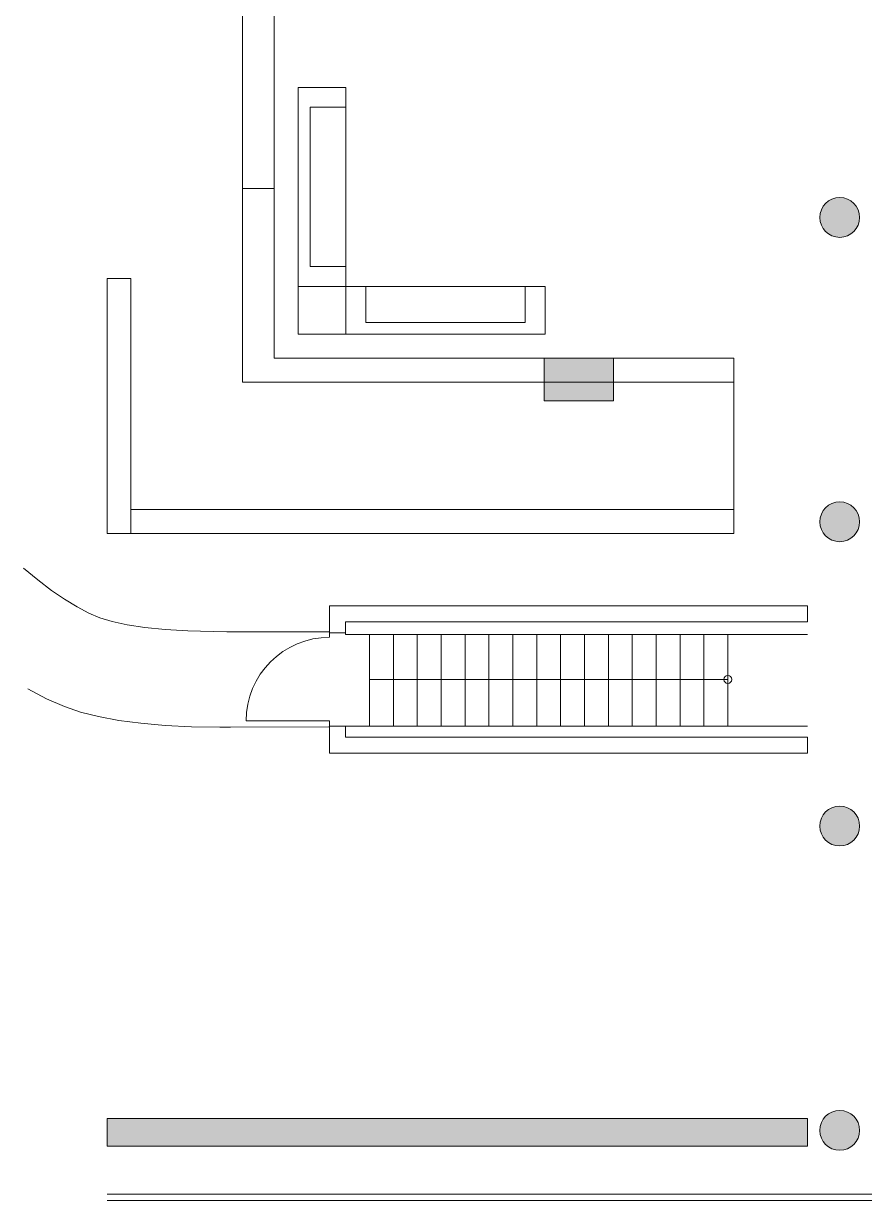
# Model space of a CAD drawing. Header units: inches. Extents: x 50200 to 250609, y 23637 to 115190.
# Drawn here: x 50200 to 60760, y 31909 to 46683 of the extents above; entities that cross this region are included whole.
import ezdxf

# ---------------------------------------------------------------- set-up
doc = ezdxf.new("R2010")
doc.units = ezdxf.units.IN
doc.header["$LTSCALE"] = 200
doc.header["$MEASUREMENT"] = 0
doc.linetypes.add('Volllinie', pattern=[0])
doc.layers.add('Grundebene', color=7, linetype='Continuous')

# ---------------------------------------------------------------- blocks, each defined once
blk = doc.blocks.new('Color_Area-9A')
at = {"layer": 'Grundebene', "true_color": 0x000000, "transparency": 33554687}
blk.add_hatch(color=18, dxfattribs=at).paths.add_polyline_path([(51249, 32939), (51249, 32589), (60044, 32589), (60044, 32939)], flags=0)
at = {"layer": 'Grundebene', "color": 18, "linetype": 'Volllinie', "lineweight": 13, "true_color": 0x000000}
for p, q in [((51249, 32939), (51249, 32589)), ((60044, 32939), (51249, 32939)), ((60044, 32589), (60044, 32939)), ((51249, 32589), (60044, 32589))]:
    blk.add_line(p, q, dxfattribs=at)
blk = doc.blocks.new('Color_Area-529')
at = {"layer": 'Grundebene', "true_color": 0x000000, "transparency": 33554687}
h = blk.add_hatch(color=18, dxfattribs=at)
edge = h.paths.add_edge_path(flags=0)
edge.add_arc((60449, 44249), 250, 0, 360)
edge.add_arc((60449, 44249), 250, 0, 360)
edge.add_arc((60449, 44249), 250, 0, 360)
edge.add_arc((60449, 44249), 250, 0, 360)
at = {"layer": 'Grundebene', "color": 18, "linetype": 'Volllinie', "lineweight": 13, "true_color": 0x000000}
for start, end in [(90, 180), (0, 90), (180, 270), (270, 0)]:
    blk.add_arc((60449, 44249), 250, start, end, dxfattribs=at)
blk = doc.blocks.new('Color_Area-D5F')
at = {"layer": 'Grundebene', "true_color": 0x000000, "transparency": 33554687}
h = blk.add_hatch(color=18, dxfattribs=at)
edge = h.paths.add_edge_path(flags=0)
edge.add_arc((60449, 40429), 250, 0, 360)
edge.add_arc((60449, 40429), 250, 0, 360)
edge.add_arc((60449, 40429), 250, 0, 360)
edge.add_arc((60449, 40429), 250, 0, 360)
at = {"layer": 'Grundebene', "color": 18, "linetype": 'Volllinie', "lineweight": 13, "true_color": 0x000000}
for start, end in [(90, 180), (0, 90), (180, 270), (270, 0)]:
    blk.add_arc((60449, 40429), 250, start, end, dxfattribs=at)
blk = doc.blocks.new('Color_Area-D68')
at = {"layer": 'Grundebene', "true_color": 0x000000, "transparency": 33554687}
h = blk.add_hatch(color=18, dxfattribs=at)
edge = h.paths.add_edge_path(flags=0)
edge.add_arc((60449, 36609), 250, 0, 360)
edge.add_arc((60449, 36609), 250, 0, 360)
edge.add_arc((60449, 36609), 250, 0, 360)
edge.add_arc((60449, 36609), 250, 0, 360)
at = {"layer": 'Grundebene', "color": 18, "linetype": 'Volllinie', "lineweight": 13, "true_color": 0x000000}
for start, end in [(90, 180), (0, 90), (180, 270), (270, 0)]:
    blk.add_arc((60449, 36609), 250, start, end, dxfattribs=at)
blk = doc.blocks.new('Color_Area-D71')
at = {"layer": 'Grundebene', "true_color": 0x000000, "transparency": 33554687}
h = blk.add_hatch(color=18, dxfattribs=at)
edge = h.paths.add_edge_path(flags=0)
edge.add_arc((60449, 32789), 250, 0, 360)
edge.add_arc((60449, 32789), 250, 0, 360)
edge.add_arc((60449, 32789), 250, 0, 360)
edge.add_arc((60449, 32789), 250, 0, 360)
at = {"layer": 'Grundebene', "color": 18, "linetype": 'Volllinie', "lineweight": 13, "true_color": 0x000000}
for start, end in [(90, 180), (0, 90), (180, 270), (270, 0)]:
    blk.add_arc((60449, 32789), 250, start, end, dxfattribs=at)
blk = doc.blocks.new('Color_Area-DFD')
at = {"layer": 'Grundebene', "true_color": 0x000000, "transparency": 33554687}
h = blk.add_hatch(color=18, dxfattribs=at)
edge = h.paths.add_edge_path(flags=0)
edge.add_arc((60449, 44249), 250, 0, 360)
edge.add_arc((60449, 44249), 250, 0, 360)
edge.add_arc((60449, 44249), 250, 0, 360)
edge.add_arc((60449, 44249), 250, 0, 360)
at = {"layer": 'Grundebene', "color": 18, "linetype": 'Volllinie', "lineweight": 13, "true_color": 0x000000}
for start, end in [(90, 180), (0, 90), (180, 270), (270, 0)]:
    blk.add_arc((60449, 44249), 250, start, end, dxfattribs=at)
blk = doc.blocks.new('Color_Area-10E6')
at = {"layer": 'Grundebene', "true_color": 0x000000, "transparency": 33554687}
blk.add_hatch(color=18, dxfattribs=at).paths.add_polyline_path([(56736, 42482), (57608, 42482), (57608, 41949), (56736, 41949)], flags=0)
at = {"layer": 'Grundebene', "color": 18, "linetype": 'Volllinie', "lineweight": 13, "true_color": 0x000000}
for p, q in [((56736, 42482), (57608, 42482)), ((56736, 41949), (56736, 42482)), ((57608, 42482), (57608, 41949)), ((57608, 41949), (56736, 41949))]:
    blk.add_line(p, q, dxfattribs=at)
blk = doc.blocks.new('Color_Area-17EE')
at = {"layer": 'Grundebene', "true_color": 0x000000, "transparency": 33554687}
blk.add_hatch(color=18, dxfattribs=at).paths.add_polyline_path([(54548, 38448), (54544, 38449), (54548, 38450)], flags=0)
at = {"layer": 'Grundebene', "color": 18, "linetype": 'Volllinie', "lineweight": 13, "true_color": 0x000000}
for p, q in [((54544, 38449), (54548, 38450)), ((54548, 38448), (54544, 38449)), ((54548, 38450), (54548, 38448))]:
    blk.add_line(p, q, dxfattribs=at)

msp = doc.modelspace()

# ---------------------------------------------------------------- linework, layer by layer
at = {"layer": 'Grundebene', "color": 18, "linetype": 'Volllinie', "lineweight": 13, "true_color": 0x000000}
for p, q in [((52949, 44613), (52949, 47369)), ((53349, 47369), (53349, 44613)), ((52949, 44613), (53349, 44613)), ((52949, 42182), (52949, 44613)), ((53349, 44613), (52949, 44613)), ((53349, 44613), (53349, 42482)), ((51249, 43482), (51549, 43482)), ((51249, 40282), (51249, 43482)), ((51549, 43482), (51549, 40282)), ((53649, 43382), (54249, 43382)), ((53649, 42782), (53649, 43382)), ((54249, 43382), (54249, 42782)), ((54249, 42782), (53649, 42782)), ((53349, 42482), (59119, 42482)), ((56736, 42482), (57608, 42482)), ((56736, 41949), (56736, 42482)), ((57608, 42482), (57608, 41949)), ((59119, 42482), (59119, 42182)), ((59119, 42182), (52949, 42182)), ((59119, 42182), (59119, 40582)), ((57608, 41949), (56736, 41949)), ((51549, 40582), (59119, 40582)), ((51549, 40282), (51549, 40582)), ((59119, 40582), (59119, 40282)), ((51549, 40282), (51249, 40282)), ((59119, 40282), (51549, 40282)), ((50380, 39699), (50200, 39847)), ((50552, 39568), (50380, 39699)), ((50716, 39456), (50552, 39568)), ((50872, 39360), (50716, 39456)), ((51019, 39283), (50872, 39360)), ((54044, 38979), (54044, 39374)), ((54044, 39374), (60044, 39374)), ((60044, 39374), (60044, 39174)), ((51159, 39223), (51019, 39283)), ((51314, 39175), (51159, 39223)), ((51503, 39135), (51314, 39175)), ((60044, 39174), (54244, 39174)), ((54244, 39174), (54244, 39014)), ((51723, 39102), (51503, 39135)), ((51977, 39077), (51723, 39102)), ((52263, 39060), (51977, 39077)), ((52582, 39051), (52263, 39060)), ((52753, 39049), (52582, 39051)), ((52797, 39049), (52753, 39049)), ((52820, 39049), (52797, 39049)), ((54040, 39048), (52820, 39049)), ((54044, 39036), (54040, 39048)), ((54044, 39124), (54044, 38979)), ((54044, 38979), (54044, 39036)), ((54244, 39034), (54044, 39034)), ((60044, 39014), (54244, 39014)), ((54544, 37864), (54544, 39014)), ((54844, 37864), (54844, 39014)), ((55144, 37864), (55144, 39014)), ((55444, 37864), (55444, 39014)), ((55744, 37864), (55744, 39014)), ((56044, 37864), (56044, 39014)), ((56344, 37864), (56344, 39014)), ((56644, 37864), (56644, 39014)), ((56944, 37864), (56944, 39014)), ((57244, 37864), (57244, 39014)), ((57544, 37864), (57544, 39014)), ((57844, 37864), (57844, 39014)), ((58144, 37864), (58144, 39014)), ((58444, 37864), (58444, 39014)), ((58744, 37864), (58744, 39014)), ((59044, 37864), (59044, 39014)), ((54544, 38449), (54548, 38450)), ((59044, 38449), (54544, 38449)), ((54548, 38448), (54544, 38449)), ((54548, 38450), (54548, 38448)), ((50254, 38333), (50489, 38207)), ((50489, 38207), (50715, 38108)), ((50715, 38108), (50916, 38040)), ((50916, 38040), (51143, 37983)), ((51143, 37983), (51395, 37936)), ((51395, 37936), (51674, 37899)), ((51674, 37899), (51978, 37872)), ((51978, 37872), (52308, 37855)), ((52308, 37855), (52664, 37849)), ((52664, 37849), (52710, 37849)), ((52710, 37849), (52742, 37849)), ((52742, 37849), (52797, 37849)), ((52797, 37849), (54035, 37853)), ((54044, 37929), (52994, 37929)), ((54035, 37853), (54044, 37860)), ((54044, 37860), (54044, 37929)), ((54044, 37524), (54044, 37929)), ((54044, 37929), (54044, 37774)), ((54244, 37864), (54044, 37864)), ((54244, 37864), (54244, 37724)), ((60044, 37864), (54244, 37864)), ((54244, 37724), (60044, 37724)), ((60044, 37724), (60044, 37524)), ((60044, 37524), (54044, 37524)), ((51249, 32939), (51249, 32589)), ((60044, 32939), (51249, 32939)), ((60044, 32589), (60044, 32939)), ((51249, 32589), (60044, 32589)), ((51249, 31989), (89784, 31989)), ((89784, 31909), (51249, 31909))]:
    msp.add_line(p, q, dxfattribs=at)
for points in [[(55649, 51010), (53349, 51010), (53349, 44613)], [(53649, 45882), (54249, 45882), (54249, 43382), (53649, 43382), (53649, 45882)], [(54249, 45632), (54249, 43632), (53799, 43632), (53799, 45632), (54249, 45632)], [(54249, 42782), (54249, 43382), (56749, 43382), (56749, 42782), (54249, 42782)], [(54499, 43382), (56499, 43382), (56499, 42932), (54499, 42932), (54499, 43382)]]:
    msp.add_lwpolyline(points, dxfattribs=at)
msp.add_circle((59044, 38449), 50, dxfattribs=at)
for centre, radius, start, end in [((60449, 44249), 250, 90, 180), ((60449, 44249), 250, 90, 180), ((60449, 44249), 250, 360, 90), ((60449, 44249), 250, 360, 90), ((60449, 44249), 250, 180, 270), ((60449, 44249), 250, 180, 270), ((60449, 44249), 250, 270, 0), ((60449, 44249), 250, 270, 0), ((60449, 40429), 250, 90, 180), ((60449, 40429), 250, 360, 90), ((60449, 40429), 250, 180, 270), ((60449, 40429), 250, 270, 0), ((54044, 37929), 1050, 90, 180), ((60449, 36609), 250, 90, 180), ((60449, 36609), 250, 0, 90), ((60449, 36609), 250, 180, 270), ((60449, 36609), 250, 270, 0), ((60449, 32789), 250, 90, 180), ((60449, 32789), 250, 360, 90), ((60449, 32789), 250, 180, 270), ((60449, 32789), 250, 270, 0)]:
    msp.add_arc(centre, radius, start, end, dxfattribs=at)

# ---------------------------------------------------------------- block references
at = {"layer": 'Grundebene'}
for name in ['Color_Area-529', 'Color_Area-DFD', 'Color_Area-10E6', 'Color_Area-D5F', 'Color_Area-17EE', 'Color_Area-D68', 'Color_Area-D71', 'Color_Area-9A']:
    msp.add_blockref(name, (0, 0), dxfattribs=at)

doc.saveas('drawing.dxf')
